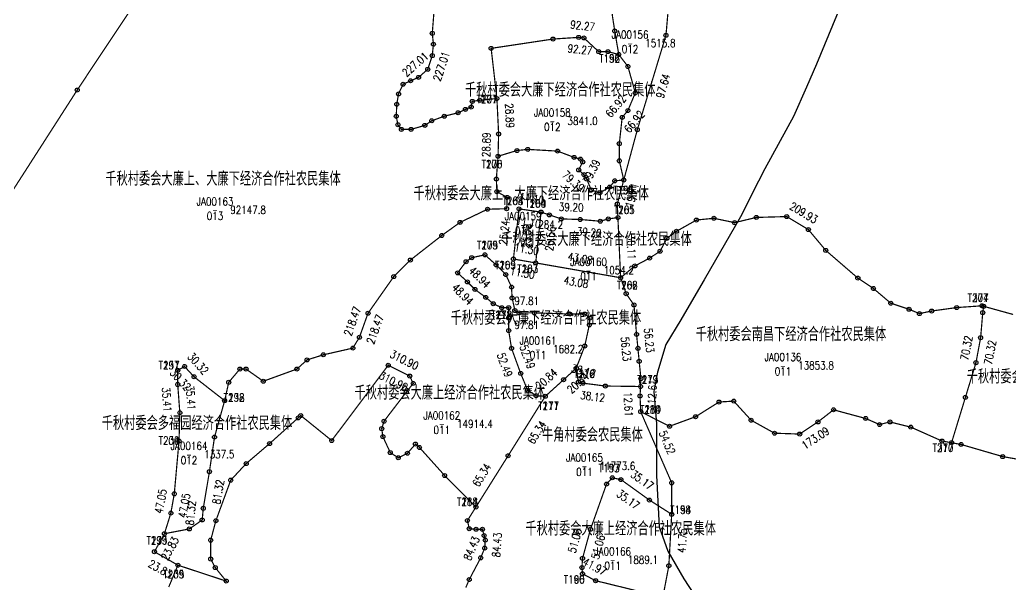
# Model space of a CAD drawing. Extents: x 213960 to 217464, y 137640 to 141047.
# Drawn here: x 216345.7 to 216840.5, y 139575.9 to 139858.1 of the extents above; entities that cross this region are included whole.
import ezdxf
from ezdxf.enums import TextEntityAlignment as Align

# ---------------------------------------------------------------- set-up
doc = ezdxf.new("R2010")
doc.units = 0
doc.header["$LTSCALE"] = 2
doc.header["$PDSIZE"] = 0.2
doc.layers.get('0').update_dxf_attribs({"linetype": 'CONTINUOUS'})
for name, color, linetype in [('DJZQ', 7, 'CONTINUOUS'), ('GD', 7, 'CONTINUOUS'), ('JZD', 1, 'CONTINUOUS'), ('JZP', 1, 'CONTINUOUS')]:
    doc.layers.add(name, color=color, linetype=linetype)
doc.styles.add('HZ', font='rs.shx', dxfattribs={"width": 0.8, "bigfont": 'hztxt.shx'})

# ---------------------------------------------------------------- blocks, each defined once
blk = doc.blocks.new('GC0000')
at = {"linetype": 'Continuous'}
blk.add_point((0, 0), dxfattribs=at)

msp = doc.modelspace()

# ---------------------------------------------------------------- linework, layer by layer
at = {"layer": 'DJZQ', "linetype": 'Continuous', "flags": 128}
msp.add_lwpolyline([(216757.71, 139869.92), (216743.77, 139836), (216738.71, 139824.46), (216732.28, 139809.79), (216717.87, 139783.65), (216714.75, 139777.45), (216705.78, 139759.67), (216687.51, 139728.09), (216685.93, 139725.35), (216675.99, 139708.17), (216668.39, 139695.8), (216664.3, 139681.95), (216662.62, 139673.35), (216662.43, 139672.35), (216663.71, 139656.11), (216663.75, 139645.82), (216663.8, 139630.27), (216665.06, 139604.54), (216669.43, 139592.45), (216677.51, 139578.69), (216694.14, 139553.07)], dxfattribs=at)
at = {"layer": 'GD', "color": 0, "linetype": 'Continuous'}
for centre in [(216642.92, 139852.49), (216551.75, 139851.34), (216551.75, 139851.34), (216668.51, 139850.37)]:
    msp.add_circle(centre, 1, dxfattribs=at)
at = {"layer": 'GD', "linetype": 'Continuous'}
for centre in [(216612.05, 139848.49), (216624.91, 139849.34), (216627.48, 139849.06), (216552.32, 139845.91), (216552.32, 139845.91), (216581.16, 139843.84), (216634.91, 139842.2), (216639.49, 139842.2), (216551.75, 139840.2), (216551.75, 139840.2), (216549.46, 139833.34), (216549.46, 139833.34), (216649.49, 139834.77), (216540.89, 139827.62), (216540.89, 139827.62), (216544.89, 139829.34), (216544.89, 139829.34), (216374.35, 139823), (216537.17, 139825.91), (216537.17, 139825.91), (216534.88, 139821.05), (216534.88, 139821.05), (216571.75, 139817.33), (216571.75, 139817.33), (216575.47, 139817.91), (216575.47, 139817.91), (216653.2, 139821.62), (216534.03, 139815.91), (216534.03, 139815.91), (216568.32, 139813.33), (216568.32, 139813.33), (216571.18, 139814.48), (216571.18, 139814.48), (216649.49, 139812.76), (216533.74, 139809.9), (216533.74, 139809.9), (216551.46, 139807.62), (216551.46, 139807.62), (216557.75, 139809.9), (216557.75, 139809.9), (216564.61, 139811.62), (216564.61, 139811.62), (216646.63, 139809.33), (216534.6, 139805.62), (216534.6, 139805.62), (216536.31, 139803.33), (216536.31, 139803.33), (216541.17, 139803.33), (216541.17, 139803.33), (216548.03, 139805.33), (216548.03, 139805.33), (216654.2, 139803.18), (216584.9, 139801.04), (216584.9, 139801.04), (216594.04, 139792.76), (216599.47, 139793.33), (216614.34, 139792.47), (216645.2, 139796.18), (216622.62, 139789.33), (216625.77, 139788.47), (216645.2, 139787.61), (216624.91, 139783.04), (216626.91, 139787.04), (216583.76, 139778.47), (216583.76, 139778.47), (216627.48, 139780.75), (216628.91, 139778.47), (216642.92, 139777.61), (216631.2, 139773.04), (216640.34, 139774.46), (216584.04, 139772.18), (216584.04, 139772.18), (216589.19, 139769.32), (216589.19, 139769.32), (216635.49, 139771.61), (216579.37, 139763.42), (216579.37, 139763.42), (216588.91, 139763.67), (216588.91, 139763.67), (216644.18, 139766), (216610.24, 139760.57), (216616.24, 139758.57), (216625.67, 139758.28), (216635.68, 139757.42), (216639.68, 139758.57), (216683.73, 139758.01), (216692.44, 139758.88), (216713.65, 139759.31), (216728.82, 139759.74), (216565.65, 139756.85), (216565.65, 139756.85), (216702.81, 139756.71), (216739.66, 139753.24), (216556.51, 139750.28), (216556.51, 139750.28), (216669, 139748.91), (216673.76, 139752.38), (216748.33, 139742.85), (216540.79, 139737.99), (216540.79, 139737.99), (216571.47, 139739.18), (216660.32, 139738.95), (216665.53, 139742.41), (216568.61, 139737.18), (216583.63, 139735.61), (216652.95, 139735.05), (216532.5, 139729.7), (216532.5, 139729.7), (216564.42, 139731.6), (216588.49, 139730.75), (216764.37, 139728.98), (216569.34, 139727.04), (216573.06, 139723.32), (216591.35, 139724.47), (216772.17, 139723.78), (216578.49, 139719.32), (216591.63, 139719.04), (216648.62, 139721.18), (216648.62, 139721.18), (216582.2, 139716.18), (216586.49, 139714.18), (216652.52, 139715.55), (216652.52, 139715.55), (216780.84, 139716.42), (216789.95, 139713.39), (216813.79, 139714.25), (216826.36, 139715.12), (216826.36, 139715.12), (216519.64, 139711.41), (216519.64, 139711.41), (216589.92, 139709.03), (216593.06, 139712.75), (216595.06, 139711.6), (216602.78, 139711.6), (216620.5, 139711.03), (216627.93, 139711.03), (216630.5, 139709.03), (216795.15, 139711.22), (216801.22, 139712.52), (216826.78, 139711.66), (216826.78, 139711.66), (216630.22, 139705.6), (216515.35, 139699.4), (216515.35, 139699.4), (216589.92, 139702.74), (216653.82, 139700.82), (216653.82, 139700.82), (216825.72, 139699.17), (216825.72, 139699.17), (216512.07, 139693.97), (216512.07, 139693.97), (216591.35, 139693.88), (216627.93, 139695.03), (216654.5, 139693.81), (216497.31, 139690.62), (216497.31, 139690.62), (216427.99, 139684.79), (216427.99, 139684.79), (216455.64, 139683.51), (216455.64, 139683.51), (216458.69, 139683.51), (216458.69, 139683.51), (216484.1, 139683.51), (216484.1, 139683.51), (216489.18, 139688.08), (216489.18, 139688.08), (216529.73, 139685.37), (216655.12, 139687.39), (216655.12, 139687.39), (216823.39, 139686.68), (216823.39, 139686.68), (216424.56, 139682.86), (216432.71, 139679.64), (216432.71, 139679.64), (216540.5, 139680.01), (216595.92, 139681.31), (216655.99, 139678.73), (216655.99, 139678.73), (216424.56, 139675.78), (216424.56, 139675.78), (216450.05, 139676.9), (216450.05, 139676.9), (216467.33, 139677.41), (216467.33, 139677.41), (216542.21, 139676.29), (216617.35, 139678.17), (216624.79, 139677.02), (216627.07, 139676.45), (216638.22, 139675.02), (216538.78, 139672), (216599.35, 139673.02), (216603.64, 139670.16), (216655.56, 139670.06), (216655.56, 139670.06), (216818.1, 139669.32), (216818.1, 139669.32), (216448.02, 139667.76), (216695.01, 139667.03), (216702.38, 139667.46), (216425.63, 139661.64), (216425.63, 139661.64), (216484.77, 139659.11), (216486.04, 139660.27), (216683.3, 139659.67), (216752.23, 139663.13), (216768.27, 139658.8), (216526.49, 139653.71), (216527.64, 139657.43), (216670.3, 139654.9), (216711.05, 139657.93), (216744.43, 139657.07), (216775.21, 139655.77), (216780.41, 139657.07), (216790.82, 139654.47), (216442.94, 139649.46), (216527.07, 139649.71), (216722.75, 139651.43), (216735.32, 139651), (216425.21, 139647.49), (216470.48, 139646.25), (216501.5, 139647.76), (216543.36, 139646), (216545.36, 139644.28), (216806.42, 139647.53), (216815.96, 139645.8), (216530.78, 139641.71), (216534.78, 139639.14), (216539.36, 139641.42), (216589.63, 139640.15), (216836.77, 139639.74), (216458.77, 139636.24), (216440.4, 139632.19), (216557.93, 139630.28), (216451.05, 139627.95), (216638.81, 139625.99), (216645.96, 139628.28), (216671.37, 139626.62), (216422.85, 139621.12), (216422.85, 139621.12), (216437.35, 139613.9), (216660.25, 139617.99), (216421.13, 139611.48), (216421.13, 139611.48), (216436.78, 139608.05), (216443.62, 139607.66), (216569.32, 139607.77), (216430.35, 139603.55), (216570.22, 139603.7), (216573.65, 139603.41), (216576.8, 139603.41), (216577.65, 139600.27), (216630.81, 139603.41), (216441.05, 139597.95), (216578.22, 139597.98), (216412.92, 139592.17), (216412.92, 139592.17), (216577.94, 139593.98), (216441.05, 139588.51), (216443.33, 139584.23), (216575.94, 139589.12), (216626.52, 139584.26), (216626.81, 139588.84), (216669.94, 139585.15), (216448.78, 139577.5), (216570.22, 139578.26), (216633.38, 139577.69)]:
    msp.add_circle(centre, 1, dxfattribs=at)
at = {"layer": 'JZD', "color": 7, "const_width": 0.6}
for points in [[(216661.49, 139885.35), (216670.44, 139872.55), (216668.51, 139850.37), (216654.2, 139803.18), (216647.42, 139778.02), (216645.2, 139787.61), (216645.2, 139796.18), (216646.63, 139809.33), (216649.49, 139812.76), (216653.2, 139821.62), (216649.49, 139834.77), (216644.92, 139840.77), (216642.92, 139852.49), (216641.77, 139859.92), (216640.92, 139869.92), (216640.84, 139870.19)], [(216644.92, 139840.77), (216649.49, 139834.77), (216653.2, 139821.62), (216649.49, 139812.76), (216646.63, 139809.33), (216645.2, 139796.18), (216645.2, 139787.61), (216647.42, 139778.02), (216642.92, 139777.61), (216640.34, 139774.46), (216635.49, 139771.61), (216631.2, 139773.04), (216628.91, 139778.47), (216627.48, 139780.75), (216624.91, 139783.04), (216626.91, 139787.04), (216625.77, 139788.47), (216622.62, 139789.33), (216614.34, 139792.47), (216599.47, 139793.33), (216594.04, 139792.76), (216584.61, 139789.9), (216584.9, 139801.04), (216584.04, 139818.76), (216581.16, 139843.84), (216612.05, 139848.49), (216624.91, 139849.34), (216627.48, 139849.06), (216634.91, 139842.2), (216639.49, 139842.2)], [(216584.61, 139789.9), (216594.04, 139792.76), (216599.47, 139793.33), (216614.34, 139792.47), (216622.62, 139789.33), (216625.77, 139788.47), (216626.91, 139787.04), (216624.91, 139783.04), (216627.48, 139780.75), (216628.91, 139778.47), (216631.2, 139773.04), (216635.49, 139771.61), (216640.34, 139774.46), (216642.92, 139777.61), (216647.42, 139778.02), (216644.18, 139766), (216644.49, 139759.24), (216639.68, 139758.57), (216635.68, 139757.42), (216625.67, 139758.28), (216616.24, 139758.57), (216610.24, 139760.57), (216606.1, 139761.99), (216595.11, 139763.59), (216592.29, 139738.52), (216603.42, 139736.57), (216645.86, 139729.16), (216648.62, 139721.18), (216652.52, 139715.55), (216653.82, 139700.82), (216654.5, 139693.81), (216655.12, 139687.39), (216655.99, 139678.73), (216655.79, 139674.78), (216638.22, 139675.02), (216627.07, 139676.45), (216624.79, 139677.02), (216623.64, 139683.88), (216627.93, 139695.03), (216630.22, 139705.6), (216630.5, 139709.03), (216627.93, 139711.03), (216620.5, 139711.03), (216602.78, 139711.6), (216595.06, 139711.6), (216593.06, 139712.75), (216591.63, 139719.04), (216591.35, 139724.47), (216588.49, 139730.75), (216583.63, 139735.61), (216578.04, 139740.61), (216571.47, 139739.18), (216568.61, 139737.18), (216564.42, 139731.6), (216569.34, 139727.04), (216573.06, 139723.32), (216578.49, 139719.32), (216582.2, 139716.18), (216586.49, 139714.18), (216589.92, 139714.18), (216589.92, 139709.03), (216589.92, 139702.74), (216591.35, 139693.88), (216595.92, 139681.31), (216599.35, 139673.02), (216603.64, 139670.16), (216608.21, 139669.88), (216589.63, 139640.15), (216573.54, 139614.5), (216557.93, 139630.28), (216545.36, 139644.28), (216543.36, 139646), (216539.36, 139641.42), (216534.78, 139639.14), (216530.78, 139641.71), (216527.07, 139649.71), (216526.49, 139653.71), (216527.64, 139657.43), (216538.78, 139672), (216542.21, 139676.29), (216540.5, 139680.01), (216529.73, 139685.37), (216501.5, 139647.76), (216486.04, 139660.27), (216484.77, 139659.11), (216470.48, 139646.25), (216458.77, 139636.24), (216451.05, 139627.95), (216443.62, 139607.66), (216441.05, 139597.95), (216441.05, 139588.51), (216443.33, 139584.23), (216448.78, 139577.5), (216424.65, 139585.45), (216412.92, 139592.17), (216417.92, 139601.19), (216430.35, 139603.55), (216436.78, 139608.05), (216437.35, 139613.9), (216440.4, 139632.19), (216442.94, 139649.46), (216448.01, 139667.7), (216450.05, 139676.9), (216455.64, 139683.51), (216458.69, 139683.51), (216467.33, 139677.41), (216484.1, 139683.51), (216489.18, 139688.08), (216497.31, 139690.62), (216512.07, 139693.97), (216515.35, 139699.4), (216519.64, 139711.41), (216532.5, 139729.7), (216540.79, 139737.99), (216556.51, 139750.28), (216565.65, 139756.85), (216579.37, 139763.42), (216588.91, 139763.67), (216589.19, 139769.32), (216584.04, 139772.18), (216583.76, 139778.47)], [(216595.11, 139763.59), (216606.1, 139761.99), (216603.42, 139736.57), (216592.29, 139738.52)], [(216606.1, 139761.99), (216610.24, 139760.57), (216616.24, 139758.57), (216625.67, 139758.28), (216635.68, 139757.42), (216639.68, 139758.57), (216644.49, 139759.24), (216645.86, 139729.16), (216603.42, 139736.57)], [(216645.86, 139729.16), (216652.95, 139735.05), (216660.32, 139738.95), (216665.53, 139742.41), (216669, 139748.91), (216673.76, 139752.38), (216683.73, 139758.01), (216692.44, 139758.88), (216702.81, 139756.71), (216713.65, 139759.31), (216728.82, 139759.74), (216739.66, 139753.24), (216748.33, 139742.85), (216764.37, 139728.98), (216772.17, 139723.78), (216780.84, 139716.42), (216789.95, 139713.39), (216795.15, 139711.22), (216801.22, 139712.52), (216813.79, 139714.25), (216826.36, 139715.12), (216827.22, 139714.88), (216826.78, 139711.66), (216825.72, 139699.17), (216823.39, 139686.68), (216818.1, 139669.32), (216811.19, 139646.67), (216806.42, 139647.53), (216790.82, 139654.47), (216780.41, 139657.07), (216775.21, 139655.77), (216768.27, 139658.8), (216752.23, 139663.13), (216744.43, 139657.07), (216735.32, 139651), (216722.75, 139651.43), (216711.05, 139657.93), (216702.38, 139667.46), (216695.01, 139667.03), (216683.3, 139659.67), (216670.3, 139654.9), (216655.87, 139662.18), (216655.56, 139670.06), (216655.79, 139674.78), (216655.99, 139678.73), (216655.12, 139687.39), (216653.82, 139700.82), (216652.52, 139715.55), (216648.62, 139721.18)], [(216578.04, 139740.61), (216583.63, 139735.61), (216588.49, 139730.75), (216591.35, 139724.47), (216591.63, 139719.04), (216593.06, 139712.75), (216595.06, 139711.6), (216602.78, 139711.6), (216620.5, 139711.03), (216627.93, 139711.03), (216630.5, 139709.03), (216630.22, 139705.6), (216627.93, 139695.03), (216623.64, 139683.88), (216617.35, 139678.17), (216608.21, 139669.88), (216603.64, 139670.16), (216599.35, 139673.02), (216595.92, 139681.31), (216591.35, 139693.88), (216589.92, 139702.74), (216589.92, 139709.03), (216589.92, 139714.18), (216586.49, 139714.18), (216582.2, 139716.18), (216578.49, 139719.32), (216573.06, 139723.32), (216569.34, 139727.04), (216564.42, 139731.6), (216568.61, 139737.18), (216571.47, 139739.18)], [(216424.56, 139682.86), (216427.99, 139684.79), (216432.71, 139679.64), (216448.01, 139667.7), (216442.94, 139649.46), (216440.4, 139632.19), (216437.35, 139613.9), (216436.78, 139608.05), (216430.35, 139603.55), (216417.92, 139601.19), (216421.13, 139611.48), (216422.85, 139621.12), (216425.21, 139647.49), (216425.63, 139661.64), (216424.56, 139675.78)], [(216641.67, 139629.13), (216645.96, 139628.28), (216660.25, 139617.99), (216671.37, 139610.89), (216669.94, 139585.15), (216666.95, 139569.46), (216633.38, 139577.69), (216626.81, 139581.12), (216626.52, 139584.26), (216626.81, 139588.84), (216630.81, 139603.41), (216638.81, 139625.99)]]:
    msp.add_lwpolyline(points, close=True, dxfattribs=at)
for points in [[(216308.91, 139720.97), (216374.35, 139823), (216404.07, 139867.72)], [(216552.6, 139862.2), (216551.75, 139851.34), (216552.32, 139845.91), (216551.75, 139840.2), (216549.46, 139833.34), (216544.89, 139829.34), (216540.89, 139827.62), (216537.17, 139825.91), (216534.88, 139821.05), (216534.03, 139815.91), (216533.74, 139809.9), (216534.6, 139805.62), (216536.31, 139803.33), (216541.17, 139803.33), (216548.03, 139805.33), (216551.46, 139807.62), (216557.75, 139809.9), (216564.61, 139811.62), (216568.32, 139813.33), (216571.18, 139814.48), (216571.75, 139817.33), (216575.47, 139817.91), (216584.04, 139818.76), (216584.9, 139801.04), (216584.61, 139789.9), (216583.76, 139778.47), (216584.04, 139772.18), (216589.19, 139769.32), (216588.91, 139763.67), (216579.37, 139763.42), (216565.65, 139756.85), (216556.51, 139750.28), (216540.79, 139737.99), (216532.5, 139729.7), (216519.64, 139711.41), (216515.35, 139699.4), (216512.07, 139693.97), (216497.31, 139690.62), (216489.18, 139688.08), (216484.1, 139683.51), (216467.33, 139677.41), (216458.69, 139683.51), (216455.64, 139683.51), (216450.05, 139676.9), (216448.02, 139667.76), (216448.01, 139667.7), (216432.71, 139679.64), (216427.99, 139684.79), (216424.56, 139682.86), (216424.56, 139675.78), (216425.63, 139661.64), (216425.21, 139647.49), (216422.85, 139621.12), (216421.13, 139611.48), (216417.92, 139601.19), (216412.92, 139592.17), (216424.65, 139585.45), (216420.08, 139574.54)], [(216641.77, 139859.92), (216642.92, 139852.49), (216644.92, 139840.77), (216639.49, 139842.2), (216634.91, 139842.2), (216627.48, 139849.06), (216624.91, 139849.34), (216612.05, 139848.49), (216581.16, 139843.84), (216584.04, 139818.76), (216575.47, 139817.91), (216571.75, 139817.33), (216571.18, 139814.48), (216568.32, 139813.33), (216564.61, 139811.62), (216557.75, 139809.9), (216551.46, 139807.62), (216548.03, 139805.33), (216541.17, 139803.33), (216536.31, 139803.33), (216534.6, 139805.62), (216533.74, 139809.9), (216534.03, 139815.91), (216534.88, 139821.05), (216537.17, 139825.91), (216540.89, 139827.62), (216544.89, 139829.34), (216549.46, 139833.34), (216551.75, 139840.2), (216552.32, 139845.91), (216551.75, 139851.34), (216552.6, 139862.2)], [(216851.51, 139637.14), (216836.77, 139639.74), (216815.96, 139645.8), (216811.19, 139646.67), (216818.1, 139669.32), (216823.39, 139686.68), (216825.72, 139699.17), (216826.78, 139711.66), (216827.22, 139714.88), (216841.97, 139710.79)], [(216420.08, 139574.54), (216424.65, 139585.45), (216448.78, 139577.5), (216443.33, 139584.23), (216441.05, 139588.51), (216441.05, 139597.95), (216443.62, 139607.66), (216451.05, 139627.95), (216458.77, 139636.24), (216470.48, 139646.25), (216484.77, 139659.11), (216486.04, 139660.27), (216501.5, 139647.76), (216529.73, 139685.37), (216540.5, 139680.01), (216542.21, 139676.29), (216538.78, 139672), (216527.64, 139657.43), (216526.49, 139653.71), (216527.07, 139649.71), (216530.78, 139641.71), (216534.78, 139639.14), (216539.36, 139641.42), (216543.36, 139646), (216545.36, 139644.28), (216557.93, 139630.28), (216573.54, 139614.5), (216569.32, 139607.77), (216570.22, 139603.7), (216573.65, 139603.41), (216576.8, 139603.41), (216577.65, 139600.27), (216578.22, 139597.98), (216577.94, 139593.98), (216575.94, 139589.12), (216570.22, 139578.26), (216568.51, 139574.26)], [(216568.51, 139574.26), (216570.22, 139578.26), (216575.94, 139589.12), (216577.94, 139593.98), (216578.22, 139597.98), (216577.65, 139600.27), (216576.8, 139603.41), (216573.65, 139603.41), (216570.22, 139603.7), (216569.32, 139607.77), (216573.54, 139614.5), (216589.63, 139640.15), (216608.21, 139669.88), (216617.35, 139678.17), (216623.64, 139683.88), (216624.79, 139677.02), (216627.07, 139676.45), (216638.22, 139675.02), (216655.79, 139674.78), (216655.56, 139670.06), (216655.87, 139662.18), (216671.37, 139626.62), (216671.37, 139610.89), (216660.25, 139617.99), (216645.96, 139628.28), (216641.67, 139629.13), (216638.81, 139625.99), (216630.81, 139603.41), (216626.81, 139588.84), (216626.52, 139584.26), (216626.81, 139581.12), (216633.38, 139577.69), (216666.95, 139569.46)]]:
    msp.add_lwpolyline(points, dxfattribs=at)
at = {"layer": 'JZP', "linetype": 'Continuous'}
for centre in [(216644.92, 139840.77), (216584.04, 139818.76), (216584.61, 139789.9), (216647.42, 139778.02), (216595.11, 139763.59), (216606.1, 139761.99), (216644.49, 139759.24), (216578.04, 139740.61), (216592.29, 139738.52), (216603.42, 139736.57), (216645.86, 139729.16), (216589.92, 139714.18), (216827.22, 139714.88), (216623.64, 139683.88), (216424.56, 139682.86), (216655.79, 139674.78), (216608.21, 139669.88), (216448.01, 139667.7), (216655.87, 139662.18), (216425.21, 139647.49), (216811.19, 139646.67), (216641.67, 139629.13), (216573.54, 139614.5), (216671.37, 139610.89), (216417.92, 139601.19), (216424.65, 139585.45), (216626.81, 139581.12)]:
    msp.add_circle(centre, 1, dxfattribs=at)

# ---------------------------------------------------------------- block references
at = {"layer": 'JZD', "linetype": 'Continuous'}
for p in [(216642.92, 139852.49), (216642.92, 139852.49), (216551.75, 139851.34), (216551.75, 139851.34), (216612.05, 139848.49), (216612.05, 139848.49), (216624.91, 139849.34), (216624.91, 139849.34), (216627.48, 139849.06), (216627.48, 139849.06), (216668.51, 139850.37), (216552.32, 139845.91), (216552.32, 139845.91), (216581.16, 139843.84), (216581.16, 139843.84), (216551.75, 139840.2), (216551.75, 139840.2), (216634.91, 139842.2), (216634.91, 139842.2), (216639.49, 139842.2), (216639.49, 139842.2), (216644.92, 139840.77), (216644.92, 139840.77), (216644.92, 139840.77), (216549.46, 139833.34), (216549.46, 139833.34), (216649.49, 139834.77), (216649.49, 139834.77), (216544.89, 139829.34), (216544.89, 139829.34), (216374.35, 139823), (216537.17, 139825.91), (216537.17, 139825.91), (216540.89, 139827.62), (216540.89, 139827.62), (216534.88, 139821.05), (216534.88, 139821.05), (216575.47, 139817.91), (216575.47, 139817.91), (216584.04, 139818.76), (216584.04, 139818.76), (216584.04, 139818.76), (216653.2, 139821.62), (216653.2, 139821.62), (216534.03, 139815.91), (216534.03, 139815.91), (216568.32, 139813.33), (216568.32, 139813.33), (216571.18, 139814.48), (216571.18, 139814.48), (216571.75, 139817.33), (216571.75, 139817.33), (216533.74, 139809.9), (216533.74, 139809.9), (216557.75, 139809.9), (216557.75, 139809.9), (216564.61, 139811.62), (216564.61, 139811.62), (216646.63, 139809.33), (216646.63, 139809.33), (216649.49, 139812.76), (216649.49, 139812.76), (216534.6, 139805.62), (216534.6, 139805.62), (216536.31, 139803.33), (216536.31, 139803.33), (216541.17, 139803.33), (216541.17, 139803.33), (216548.03, 139805.33), (216548.03, 139805.33), (216551.46, 139807.62), (216551.46, 139807.62), (216654.2, 139803.18), (216584.9, 139801.04), (216584.9, 139801.04), (216599.47, 139793.33), (216599.47, 139793.33), (216645.2, 139796.18), (216645.2, 139796.18), (216584.61, 139789.9), (216584.61, 139789.9), (216584.61, 139789.9), (216594.04, 139792.76), (216594.04, 139792.76), (216614.34, 139792.47), (216614.34, 139792.47), (216622.62, 139789.33), (216622.62, 139789.33), (216625.77, 139788.47), (216625.77, 139788.47), (216626.91, 139787.04), (216626.91, 139787.04), (216645.2, 139787.61), (216645.2, 139787.61), (216583.76, 139778.47), (216583.76, 139778.47), (216624.91, 139783.04), (216624.91, 139783.04), (216627.48, 139780.75), (216627.48, 139780.75), (216628.91, 139778.47), (216628.91, 139778.47), (216640.34, 139774.46), (216640.34, 139774.46), (216642.92, 139777.61), (216642.92, 139777.61), (216647.42, 139778.02), (216647.42, 139778.02), (216647.42, 139778.02), (216584.04, 139772.18), (216584.04, 139772.18), (216589.19, 139769.32), (216589.19, 139769.32), (216631.2, 139773.04), (216631.2, 139773.04), (216635.49, 139771.61), (216635.49, 139771.61), (216579.37, 139763.42), (216579.37, 139763.42), (216588.91, 139763.67), (216588.91, 139763.67), (216595.11, 139763.59), (216595.11, 139763.59), (216644.18, 139766), (216606.1, 139761.99), (216606.1, 139761.99), (216606.1, 139761.99), (216610.24, 139760.57), (216610.24, 139760.57), (216616.24, 139758.57), (216616.24, 139758.57), (216639.68, 139758.57), (216639.68, 139758.57), (216644.49, 139759.24), (216644.49, 139759.24), (216692.44, 139758.88), (216713.65, 139759.31), (216728.82, 139759.74), (216565.65, 139756.85), (216565.65, 139756.85), (216625.67, 139758.28), (216625.67, 139758.28), (216635.68, 139757.42), (216635.68, 139757.42), (216683.73, 139758.01), (216702.81, 139756.71), (216556.51, 139750.28), (216556.51, 139750.28), (216669, 139748.91), (216673.76, 139752.38), (216739.66, 139753.24), (216571.47, 139739.18), (216571.47, 139739.18), (216578.04, 139740.61), (216578.04, 139740.61), (216660.32, 139738.95), (216665.53, 139742.41), (216748.33, 139742.85), (216540.79, 139737.99), (216540.79, 139737.99), (216568.61, 139737.18), (216568.61, 139737.18), (216583.63, 139735.61), (216583.63, 139735.61), (216592.29, 139738.52), (216592.29, 139738.52), (216603.42, 139736.57), (216603.42, 139736.57), (216603.42, 139736.57), (216652.95, 139735.05), (216532.5, 139729.7), (216532.5, 139729.7), (216564.42, 139731.6), (216564.42, 139731.6), (216588.49, 139730.75), (216588.49, 139730.75), (216645.86, 139729.16), (216645.86, 139729.16), (216645.86, 139729.16), (216764.37, 139728.98), (216569.34, 139727.04), (216569.34, 139727.04), (216591.35, 139724.47), (216591.35, 139724.47), (216772.17, 139723.78), (216573.06, 139723.32), (216573.06, 139723.32), (216578.49, 139719.32), (216578.49, 139719.32), (216591.63, 139719.04), (216591.63, 139719.04), (216648.62, 139721.18), (216648.62, 139721.18), (216582.2, 139716.18), (216582.2, 139716.18), (216586.49, 139714.18), (216586.49, 139714.18), (216589.92, 139714.18), (216589.92, 139714.18), (216652.52, 139715.55), (216652.52, 139715.55), (216780.84, 139716.42), (216813.79, 139714.25), (216826.36, 139715.12), (216827.22, 139714.88), (216827.22, 139714.88), (216519.64, 139711.41), (216519.64, 139711.41), (216589.92, 139709.03), (216589.92, 139709.03), (216593.06, 139712.75), (216593.06, 139712.75), (216595.06, 139711.6), (216595.06, 139711.6), (216602.78, 139711.6), (216602.78, 139711.6), (216620.5, 139711.03), (216620.5, 139711.03), (216627.93, 139711.03), (216627.93, 139711.03), (216630.5, 139709.03), (216630.5, 139709.03), (216789.95, 139713.39), (216795.15, 139711.22), (216801.22, 139712.52), (216826.78, 139711.66), (216826.78, 139711.66), (216630.22, 139705.6), (216630.22, 139705.6), (216515.35, 139699.4), (216515.35, 139699.4), (216589.92, 139702.74), (216589.92, 139702.74), (216653.82, 139700.82), (216653.82, 139700.82), (216825.72, 139699.17), (216825.72, 139699.17), (216627.93, 139695.03), (216627.93, 139695.03), (216497.31, 139690.62), (216497.31, 139690.62), (216512.07, 139693.97), (216512.07, 139693.97), (216591.35, 139693.88), (216591.35, 139693.88), (216654.5, 139693.81), (216427.99, 139684.79), (216427.99, 139684.79), (216489.18, 139688.08), (216489.18, 139688.08), (216529.73, 139685.37), (216529.73, 139685.37), (216655.12, 139687.39), (216655.12, 139687.39), (216823.39, 139686.68), (216823.39, 139686.68), (216424.56, 139682.86), (216424.56, 139682.86), (216432.71, 139679.64), (216432.71, 139679.64), (216455.64, 139683.51), (216455.64, 139683.51), (216458.69, 139683.51), (216458.69, 139683.51), (216484.1, 139683.51), (216484.1, 139683.51), (216540.5, 139680.01), (216540.5, 139680.01), (216595.92, 139681.31), (216595.92, 139681.31), (216623.64, 139683.88), (216623.64, 139683.88), (216623.64, 139683.88), (216424.56, 139675.78), (216424.56, 139675.78), (216450.05, 139676.9), (216450.05, 139676.9), (216467.33, 139677.41), (216467.33, 139677.41), (216542.21, 139676.29), (216542.21, 139676.29), (216617.35, 139678.17), (216617.35, 139678.17), (216624.79, 139677.02), (216624.79, 139677.02), (216627.07, 139676.45), (216627.07, 139676.45), (216638.22, 139675.02), (216638.22, 139675.02), (216655.79, 139674.78), (216655.79, 139674.78), (216655.79, 139674.78), (216655.99, 139678.73), (216655.99, 139678.73), (216538.78, 139672), (216538.78, 139672), (216599.35, 139673.02), (216599.35, 139673.02), (216603.64, 139670.16), (216603.64, 139670.16), (216608.21, 139669.88), (216608.21, 139669.88), (216608.21, 139669.88), (216655.56, 139670.06), (216655.56, 139670.06), (216818.1, 139669.32), (216818.1, 139669.32), (216448.01, 139667.7), (216448.01, 139667.7), (216448.01, 139667.7), (216448.02, 139667.76), (216695.01, 139667.03), (216702.38, 139667.46), (216425.63, 139661.64), (216425.63, 139661.64), (216486.04, 139660.27), (216486.04, 139660.27), (216655.87, 139662.18), (216655.87, 139662.18), (216683.3, 139659.67), (216752.23, 139663.13), (216484.77, 139659.11), (216484.77, 139659.11), (216527.64, 139657.43), (216527.64, 139657.43), (216670.3, 139654.9), (216711.05, 139657.93), (216744.43, 139657.07), (216768.27, 139658.8), (216775.21, 139655.77), (216780.41, 139657.07), (216790.82, 139654.47), (216526.49, 139653.71), (216526.49, 139653.71), (216527.07, 139649.71), (216527.07, 139649.71), (216722.75, 139651.43), (216735.32, 139651), (216425.21, 139647.49), (216425.21, 139647.49), (216442.94, 139649.46), (216442.94, 139649.46), (216470.48, 139646.25), (216470.48, 139646.25), (216501.5, 139647.76), (216501.5, 139647.76), (216543.36, 139646), (216543.36, 139646), (216806.42, 139647.53), (216811.19, 139646.67), (216811.19, 139646.67), (216815.96, 139645.8), (216530.78, 139641.71), (216530.78, 139641.71), (216539.36, 139641.42), (216539.36, 139641.42), (216545.36, 139644.28), (216545.36, 139644.28), (216589.63, 139640.15), (216589.63, 139640.15), (216836.77, 139639.74), (216458.77, 139636.24), (216458.77, 139636.24), (216534.78, 139639.14), (216534.78, 139639.14), (216440.4, 139632.19), (216440.4, 139632.19), (216557.93, 139630.28), (216557.93, 139630.28), (216451.05, 139627.95), (216451.05, 139627.95), (216638.81, 139625.99), (216638.81, 139625.99), (216641.67, 139629.13), (216641.67, 139629.13), (216645.96, 139628.28), (216645.96, 139628.28), (216671.37, 139626.62), (216422.85, 139621.12), (216422.85, 139621.12), (216660.25, 139617.99), (216660.25, 139617.99), (216421.13, 139611.48), (216421.13, 139611.48), (216437.35, 139613.9), (216437.35, 139613.9), (216573.54, 139614.5), (216573.54, 139614.5), (216573.54, 139614.5), (216671.37, 139610.89), (216671.37, 139610.89), (216436.78, 139608.05), (216436.78, 139608.05), (216443.62, 139607.66), (216443.62, 139607.66), (216569.32, 139607.77), (216569.32, 139607.77), (216417.92, 139601.19), (216417.92, 139601.19), (216417.92, 139601.19), (216430.35, 139603.55), (216430.35, 139603.55), (216570.22, 139603.7), (216570.22, 139603.7), (216573.65, 139603.41), (216573.65, 139603.41), (216576.8, 139603.41), (216576.8, 139603.41), (216577.65, 139600.27), (216577.65, 139600.27), (216630.81, 139603.41), (216630.81, 139603.41), (216441.05, 139597.95), (216441.05, 139597.95), (216578.22, 139597.98), (216578.22, 139597.98), (216412.92, 139592.17), (216412.92, 139592.17), (216577.94, 139593.98), (216577.94, 139593.98), (216424.65, 139585.45), (216424.65, 139585.45), (216424.65, 139585.45), (216441.05, 139588.51), (216441.05, 139588.51), (216575.94, 139589.12), (216575.94, 139589.12), (216626.81, 139588.84), (216626.81, 139588.84), (216443.33, 139584.23), (216443.33, 139584.23), (216626.52, 139584.26), (216626.52, 139584.26), (216626.81, 139581.12), (216626.81, 139581.12), (216669.94, 139585.15), (216448.78, 139577.5), (216448.78, 139577.5), (216570.22, 139578.26), (216570.22, 139578.26), (216633.38, 139577.69), (216633.38, 139577.69)]:
    msp.add_blockref('GC0000', p, dxfattribs=at)

# ---------------------------------------------------------------- texts
at = {"color": 1, "linetype": 'Continuous', "style": 'HZ', "width": 0.8}
msp.add_text('—', height=4, dxfattribs=at).set_placement((216443.21, 139763.06), align=Align.MIDDLE)
at = {"layer": 'JZD', "color": 1, "linetype": 'Continuous', "style": 'HZ', "width": 0.8}
for s, rotation, p in [('92.27', 353.6605, (216626.86, 139855.16)), ('92.27', 353.6605, (216625.53, 139843.24)), ('227.01', 41.1864, (216543.22, 139835.85)), ('227.01', 71.5647, (216556.29, 139834.87)), ('97.64', 73.1309, (216667.09, 139825.03)), ('66.92', 50.1944, (216643.45, 139814.89)), ('28.89', 272.7702, (216590.46, 139810.19)), ('66.92', 50.1944, (216652.67, 139807.21)), ('28.89', 88.5312, (216578.76, 139795.62)), ('79.39', 63.4349, (216631.28, 139782.36)), ('79.39', 318.3665, (216622.21, 139777.41)), ('19.21', 74.9222, (216651.59, 139770.45)), ('11.10', 351.7145, (216601.47, 139768.73)), ('39.20', 358.2643, (216621.14, 139764.42)), ('209.93', 329.0538, (216737.33, 139761.64)), ('11.10', 351.7145, (216599.74, 139756.86)), ('25.24', 83.5812, (216587.73, 139751.73)), ('25.56', 83.9983, (216598.79, 139749.91)), ('25.24', 83.5812, (216599.66, 139750.38)), ('25.56', 83.9983, (216610.73, 139748.66)), ('39.20', 355.1009, (216630.16, 139751.87)), ('30.11', 272.6214, (216651.17, 139744.47)), ('11.30', 350.0975, (216598.89, 139743.45)), ('43.08', 350.0975, (216625.68, 139738.78)), ('48.94', 315, (216575.44, 139729.42)), ('11.30', 350.0975, (216596.82, 139731.63)), ('43.08', 350.0975, (216623.61, 139726.96)), ('48.94', 315, (216566.96, 139720.94)), ('218.47', 70.3462, (216511.85, 139707.42)), ('218.47', 70.3462, (216523.15, 139703.39)), ('56.23', 275.5313, (216648.5, 139693.53)), ('56.23', 275.5325, (216660.13, 139697.89)), ('70.32', 79.439, (216818.66, 139694.02)), ('52.49', 289.9831, (216599.27, 139689.65)), ('70.32', 79.439, (216830.45, 139691.82)), ('30.32', 312.5111, (216434.77, 139686.27)), ('310.90', 333.5272, (216537.79, 139688.06)), ('52.49', 289.9831, (216587.99, 139685.55)), ('38.12', 345.9638, (216627.38, 139682.56)), ('30.32', 312.5111, (216425.93, 139678.16)), ('310.90', 333.5272, (216532.44, 139677.32)), ('20.84', 42.1844, (216608.75, 139678.47)), ('20.84', 42.2738, (216624.53, 139676.58)), ('35.41', 274.3324, (216431.08, 139669.16)), ('12.61', 87.1354, (216661.67, 139672.12)), ('35.41', 274.3324, (216419.12, 139668.26)), ('38.12', 352.6942, (216631.88, 139669.79)), ('12.61', 272.2827, (216649.72, 139665.88)), ('65.34', 57.9947, (216604.01, 139651.84)), ('54.52', 293.547, (216669.12, 139646.8)), ('173.09', 33.6721, (216743.2, 139649.04)), ('65.34', 57.8977, (216576.5, 139630.52)), ('35.17', 324.2461, (216656.61, 139628)), ('81.32', 80.5377, (216444.79, 139622.06)), ('47.05', 79.9194, (216416.08, 139617.35)), ('47.05', 79.9194, (216427.9, 139615.25)), ('35.17', 324.2461, (216649.6, 139618.26)), ('81.32', 84.42, (216431.09, 139611.56)), ('84.43', 85.9144, (216584.07, 139595.55)), ('51.06', 74.6499, (216623.02, 139597.71)), ('51.06', 74.6499, (216634.6, 139594.54)), ('41.75', 86.8181, (216676.64, 139597.69)), ('23.83', 61.004, (216420.67, 139593.77)), ('84.43', 67.6199, (216571.39, 139593.84)), ('23.83', 330.1544, (216415.8, 139583.61)), ('41.97', 332.4472, (216632.87, 139584.72))]:
    msp.add_text(s, height=4, rotation=rotation, dxfattribs=at).set_placement(p, align=Align.MIDDLE)
at = {"layer": 'JZD', "linetype": 'Continuous', "style": 'HZ', "width": 0.8}
for s, height, p in [('JA00156', 4, (216650.57, 139847.49)), ('千秋村委会大廉下经济合作社农民集体', 7, (216615.71, 139817.54)), ('JA00158', 4, (216611.71, 139808.54)), ('千秋村委会大廉上、大廉下经济合作社农民集体', 7, (216447.21, 139773.06)), ('千秋村委会大廉上、大廉下经济合作社农民集体', 7, (216601.16, 139765.71)), ('JA00163', 4, (216443.21, 139764.06)), ('JA00159', 4, (216597.16, 139756.71)), ('千秋村委会大廉下经济合作社农民集体', 7, (216633.82, 139742.88)), ('JA00160', 4, (216629.82, 139733.88)), ('千秋村委会大廉下经济合作社农民集体', 7, (216608.53, 139703.5)), ('千秋村委会南昌下经济合作社农民集体', 7, (216730.95, 139695.32)), ('JA00161', 4, (216604.53, 139694.5)), ('JA00136', 4, (216726.95, 139686.32)), ('千秋村委会南昌上经济合作社农民集体', 7, (216866.37, 139674.16)), ('千秋村委会大廉上经济合作社农民集体', 7, (216560.5, 139666.08)), ('千秋村委会多福园经济合作社农民集体', 7, (216434.2, 139650.88)), ('JA00162', 4, (216556.5, 139657.08)), ('牛角村委会农民集体', 7, (216631.78, 139645.05)), ('JA00164', 4, (216430.2, 139641.88)), ('JA00165', 4, (216627.78, 139636.05)), ('千秋村委会大廉上经济合作社农民集体', 7, (216645.87, 139598.14)), ('JA00166', 4, (216641.87, 139589.14))]:
    msp.add_text(s, height=height, dxfattribs=at).set_placement(p, align=Align.BOTTOM_CENTER)
for s, p in [('1515.8', (216658.17, 139846.49)), ('3841.0', (216619.31, 139807.54)), ('92147.8', (216450.81, 139763.06)), ('284.2', (216604.76, 139755.71)), ('1054.2', (216637.42, 139732.88)), ('1682.2', (216612.13, 139693.5)), ('13853.8', (216734.55, 139685.32)), ('14914.4', (216564.1, 139656.08)), ('1337.5', (216437.8, 139640.88)), ('11773.6', (216635.38, 139635.05)), ('1889.1', (216649.47, 139588.14))]:
    msp.add_text(s, height=4, dxfattribs=at).set_placement(p, align=Align.MIDDLE_LEFT)
for s, p in [('012', (216650.57, 139845.49)), ('012', (216611.71, 139806.54)), ('013', (216443.21, 139762.06)), ('011', (216597.16, 139754.71)), ('011', (216629.82, 139731.88)), ('011', (216604.53, 139692.5)), ('011', (216726.95, 139684.32)), ('011', (216556.5, 139655.08)), ('012', (216430.2, 139639.88)), ('011', (216627.78, 139634.05)), ('011', (216641.87, 139587.14))]:
    msp.add_text(s, height=4, dxfattribs=at).set_placement(p, align=Align.TOP_CENTER)
for p in [(216650.57, 139846.49), (216597.16, 139755.71), (216629.82, 139732.88), (216604.53, 139693.5), (216641.87, 139588.14)]:
    msp.add_text('—', height=4, dxfattribs=at).set_placement(p, align=Align.MIDDLE)
at = {"layer": 'JZD', "color": 1, "linetype": 'Continuous', "style": 'HZ', "width": 0.8}
for s, p in [('—', (216611.71, 139807.54)), ('97.81', (216598.92, 139717.6)), ('97.81', (216598.92, 139705.6)), ('—', (216726.95, 139685.32)), ('—', (216556.5, 139656.08)), ('—', (216430.2, 139640.88)), ('—', (216627.78, 139635.05))]:
    msp.add_text(s, height=4, dxfattribs=at).set_placement(p, align=Align.MIDDLE)
at = {"layer": 'JZP', "color": 1, "linetype": 'Continuous', "style": 'HZ', "width": 0.8}
for s, p in [('T156', (216640.33, 139838.78)), ('T192', (216640.33, 139838.78)), ('T171', (216579.06, 139818.36)), ('T207', (216579.06, 139818.36)), ('T170', (216581.58, 139785.92)), ('T206', (216581.58, 139785.92)), ('T155', (216647.33, 139773.02)), ('T191', (216647.33, 139773.02)), ('T168', (216592.05, 139767.55)), ('T204', (216592.05, 139767.55)), ('T164', (216603.41, 139766.21)), ('T200', (216603.41, 139766.21)), ('T165', (216647.68, 139763.09)), ('T201', (216647.68, 139763.09)), ('T175', (216579.31, 139745.45)), ('T209', (216579.31, 139745.45)), ('T169', (216588.28, 139735.52)), ('T205', (216588.28, 139735.52)), ('T167', (216599.43, 139733.56)), ('T203', (216599.43, 139733.56)), ('T166', (216649.17, 139725.41)), ('T202', (216649.17, 139725.41)), ('T274', (216824.47, 139719.06)), ('T307', (216824.47, 139719.06)), ('T178', (216586.38, 139710.64)), ('T212', (216586.38, 139710.64)), ('T197', (216420.25, 139685.38)), ('T231', (216420.25, 139685.38)), ('T176', (216627.77, 139681.06)), ('T210', (216627.77, 139681.06)), ('T179', (216659.44, 139678.2)), ('T213', (216659.44, 139678.2)), ('T198', (216452.76, 139669.27)), ('T232', (216452.76, 139669.27)), ('T177', (216609.86, 139665.16)), ('T211', (216609.86, 139665.16)), ('T180', (216660.74, 139663.3)), ('T214', (216660.74, 139663.3)), ('T200', (216420.21, 139647.79)), ('T234', (216420.21, 139647.79)), ('T277', (216806.92, 139644.07)), ('T310', (216806.92, 139644.07)), ('T157', (216640.11, 139633.88)), ('T193', (216640.11, 139633.88)), ('T184', (216569.3, 139617.16)), ('T218', (216569.3, 139617.16)), ('T158', (216675.82, 139613.17)), ('T194', (216675.82, 139613.17)), ('T199', (216414.18, 139597.86)), ('T233', (216414.18, 139597.86)), ('T205', (216422.61, 139580.88)), ('T239', (216422.61, 139580.88)), ('T160', (216622.66, 139578.34)), ('T196', (216622.66, 139578.34))]:
    msp.add_text(s, height=4, dxfattribs=at).set_placement(p, align=Align.MIDDLE)

doc.saveas('drawing.dxf')
